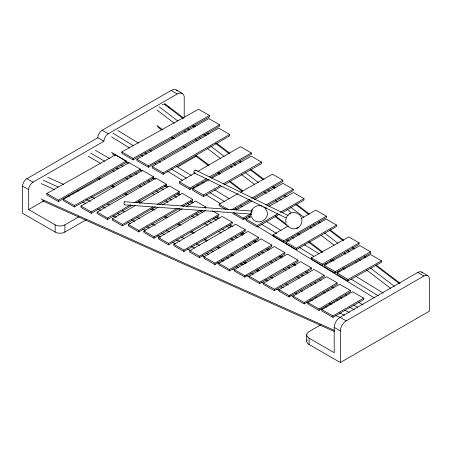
<?xml version="1.0" encoding="UTF-8"?>
<svg xmlns="http://www.w3.org/2000/svg" width="452" height="452" viewBox="0 0 452 452"><rect width="100%" height="100%" fill="white"/><g stroke="black" fill="none" stroke-linecap="round" stroke-linejoin="round"><path stroke-width="0.68" d="M250.979 214.271C250.402 207.83 258.403 203.101 263.669 207.005M251.436 212.779L252.001 209.751L251.38 211.383M290.596 213.293C286.969 214.677 284.867 219.135 286.082 222.819M297.111 228.074C300.738 226.689 302.84 222.231 301.62 218.548M304.202 303.913L304.202 302.507L337.152 282.799L326.666 276.748L293.133 296.111L293.133 297.518L304.202 303.913L337.152 284.206L337.152 282.799M214.937 264.584L214.937 263.177L258.482 237.385L248.063 231.367L203.954 256.832L203.954 258.239L214.937 264.584L258.482 238.792L258.482 237.385M319.027 310.405L319.027 308.998L350.34 290.416L339.678 284.263L307.925 302.591L307.925 303.998L319.027 310.405L350.34 291.822L350.34 290.416M86.242 219.751L64.902 232.074A6.899 3.983 0 0 1 55.15 232.074L22.6 213.282L22.6 186.134A6.096 3.52 -60 0 1 26.911 178.67L97.801 137.741A6.192 3.576 -60 0 1 102.18 130.261L171.15 90.44A10.08 5.819 -60 0 1 177.229 90.869M78.925 216.757L64.902 224.853A6.899 3.983 0 0 1 55.15 224.853L28.696 209.581L28.696 189.654A6.096 3.52 -60 0 1 33.007 182.19L103.898 141.261A6.192 3.576 -60 0 1 108.277 133.781L177.246 93.959A10.08 5.819 -60 0 1 184.218 96.468L184.218 117.045M28.696 209.581L43.946 200.778M46.833 193.49L58.421 200.185L126.238 161.031L126.238 162.437L58.421 201.592L46.833 194.897L46.833 193.49L115.469 154.816L126.238 161.031M136.933 159.234L148.386 165.844L219.565 124.752L219.565 126.159L148.386 167.251L136.933 160.641L136.933 159.234L208.926 118.61L219.565 124.752M80.981 205.999L142.549 170.449L153.46 176.749L153.46 178.156L91.197 213.299L80.981 207.406L80.981 205.999L91.197 211.892L153.46 176.749M152.183 166.517L218.7 128.114L229.684 134.459L229.684 135.866L163.172 174.269L152.183 167.924L152.183 166.517L163.172 172.862L229.684 134.459M132.38 205.163L107.536 219.508L97.135 213.502L97.135 212.095L155.912 178.161L166.308 184.167L166.308 185.574L136.617 202.716M177.692 166.952L196.592 156.042M97.135 212.095L107.536 218.101L130.56 204.807M134.193 202.711L166.308 184.167M155.465 206.83L122.469 225.881L112.508 220.13L112.508 218.723L135.724 205.315M139.391 203.197L169.33 185.913L179.297 191.665L179.297 193.072L159.742 204.36M207.615 179.359L190.015 189.433L179.472 183.348L179.472 181.941L195.343 172.777M197.784 171.37L240.509 146.697L251.323 152.94L251.323 154.347L210.655 177.625M112.508 218.723L122.469 224.474L153.025 206.835M157.302 204.366L179.297 191.665M179.359 208.491L138.804 231.904L128.379 225.887L128.379 224.48L158.042 207.355M162.279 204.909L182.252 193.371L192.682 199.394L192.682 200.801L182.992 206.389M128.379 224.48L138.804 230.497L176.941 208.479M181.179 206.033L192.682 199.394M202.106 210.457L154.019 238.221L143.877 232.368L143.877 230.961L182.224 208.818M186.484 206.361L195.614 201.089L205.762 206.943L205.762 208.349M143.877 230.961L154.019 236.814L200.281 210.107M204.541 207.649L205.762 206.943M212.282 210.711L218.802 214.474L218.802 215.881L168.641 244.843L158.567 239.023L158.567 237.616L205.705 210.4M158.567 237.616L168.641 243.436L218.802 214.474M231.401 209.886L249.555 199.405M251.374 198.36L282.845 180.19L282.845 181.597L253.188 198.716M173.867 244.306L222.169 216.418L232.215 222.214L232.215 223.621L183.907 251.51L173.867 245.713L173.867 244.306L183.907 250.103L232.215 222.214M233.82 209.897L250.77 200.112M233.82 212.683L243.221 218.113L250.538 213.886M265.787 205.084L293.224 189.241L293.224 190.648L267.612 205.434M232.644 213.412L243.221 219.519L251.758 214.587M189.761 250.674L235.633 224.192L245.261 229.752L245.261 231.158L199.388 257.64L189.761 252.08L189.761 250.674L199.388 256.233L245.261 229.752M279.116 214.417L257.261 227.034L246.142 220.616L246.142 219.209L257.261 225.627L277.901 213.711M280.33 212.31L304.004 198.643L304.004 200.05L282.15 212.666M218.921 263.352L261.194 238.95L271.788 245.063L271.788 246.476L229.52 270.878L218.921 264.759L218.921 263.352L229.52 269.471L271.788 245.063M301.162 218.559L315.807 210.107L326.389 216.214L326.389 217.621L283.67 242.283L273.087 236.176L273.087 234.769L288.342 225.96M273.087 234.769L283.67 240.876L326.389 216.214M234.373 269.635L274.358 246.549L284.879 252.623L284.879 254.03L244.894 277.116L234.373 271.042L234.373 269.635L244.894 275.709L284.879 252.623M286.026 242.238L326.158 219.067L336.531 225.056L336.531 226.463L296.399 249.634L286.026 243.645L286.026 242.238L296.399 248.227L336.531 225.056M249.182 276.178L287.427 254.092L297.924 260.154L297.924 261.561L259.68 283.641L249.182 277.584L249.182 276.178L259.68 282.234L297.924 260.154M263.556 283.048L300.563 261.68L311.343 267.906L311.343 269.313L274.336 290.676L263.556 284.455L263.556 283.048L274.336 289.269L311.343 267.906M311.377 257.866L322.276 264.154L359.131 242.877L359.131 244.283L322.276 265.567L311.377 259.273L311.377 257.866L348.825 236.927L359.131 242.877M278.94 289.709L314.027 269.448L324.18 275.313L324.18 276.72L289.099 296.975L278.94 291.116L278.94 289.709L289.099 295.568L324.18 275.313M321.824 309.558L352.656 291.755L363.719 298.139L363.719 299.546L332.881 317.349L321.824 310.965L321.824 309.558L332.881 315.942L363.719 298.139M320.66 324.886L309.095 331.565A8.108 4.684 0 0 0 309.095 338.186L309.095 344.475L340.367 362.532L429.4 311.129L429.4 279.166A7.763 4.486 -60 0 0 423.908 275.997L417.744 272.437L340.034 317.298A8.255 4.769 -60 0 0 334.197 327.412L334.197 352.679L309.095 338.186M340.367 362.532L340.367 330.971A8.255 4.769 -60 0 1 346.204 320.863L423.908 275.997M179.472 181.941L190.015 188.026L206.406 178.647M209.44 176.913L251.323 152.94M236.283 209.931L252.052 200.948M254.476 199.564L282.98 183.326L293.224 189.241M221.796 186.167L203.473 196.569L192.682 190.337L192.682 188.812L203.473 195.038L220.576 185.331M223.022 183.947L261.505 162.104L261.505 163.63L224.243 184.778M225.921 209.53L219.203 205.654L219.203 204.247L238.181 193.535M240.628 192.156L272.46 174.189L282.845 180.19M121.825 151.945L133.103 158.454L209.525 115.509L209.525 116.915L133.103 159.861L121.825 153.352L121.825 151.945L198.631 109.22L209.525 115.509M246.142 219.209L251.674 216.096M265.2 208.485L266.431 207.79M268.889 206.406L293.484 192.563L304.004 198.643M192.682 188.812L209.327 179.534M211.79 178.161L251.244 156.177L261.505 162.104M324.31 265.386L335.13 271.629L370.583 251.86L370.583 253.267L335.13 273.036L324.31 266.793L324.31 265.386L359.815 245.645L370.583 251.86M63.359 199.23L129.108 162.686L140.29 169.144L140.29 170.551L74.297 206.954L63.359 200.637L63.359 199.23L74.297 205.547L140.29 169.144M337.158 272.963L347.967 279.46L381.516 260.855L381.516 262.262L347.967 280.867L337.158 274.37L337.158 272.963L370.567 254.527L381.516 260.855M287.947 226.294C290.218 228.639 294.049 229.627 297.037 228.107M289.472 213.807L290.67 213.265M296.263 228.458L298.235 227.565M162.251 104.796L163.46 104.271M292.427 212.649L294.54 212.559L297.631 213.446M124.582 201.756L252.165 211.084M124.385 204.841L251.261 214.118M47.629 177.269L63.715 184.472M77.224 190.524L78.512 191.1M91.377 196.863L94.592 198.304M107.463 204.067L109.39 204.931M122.26 210.694L124.831 211.841M137.058 217.316L139.628 218.469M151.849 223.943L155.07 225.384M166.647 230.571L169.223 231.723M181.444 237.198L184.02 238.351M196.241 243.826L199.462 245.266M211.039 250.453L213.615 251.606M226.48 257.363L228.407 258.228M240.633 263.702L243.204 264.855M256.075 270.618L258.002 271.482M270.228 276.957L272.799 278.11M285.67 283.873L288.24 285.026M300.461 290.5L302.394 291.365M315.259 297.122L316.547 297.698M329.412 303.462L331.344 304.326M344.853 310.377L349.356 312.394M43.46 180.376L58.257 187.004M72.41 193.343L73.693 193.919M86.564 199.682L90.423 201.411M102.644 206.88L105.22 208.033M117.441 213.508L120.017 214.66M131.594 219.847L134.815 221.288M147.036 226.763L149.612 227.915M161.833 233.39L164.404 234.543M176.63 240.018L179.845 241.458M191.428 246.639L194.642 248.08M206.225 253.267L208.796 254.419M221.661 260.182L223.593 261.047M236.458 266.81L238.39 267.674M250.611 273.149L253.188 274.302M265.409 279.777L267.985 280.929M280.85 286.687L283.427 287.839M295.003 293.026L296.936 293.89M310.445 299.942L312.377 300.806M325.242 306.569L326.53 307.145M339.395 312.908L344.543 315.213M41.126 183.597L54.635 189.648M68.145 195.699L69.433 196.275M82.298 202.038L86.157 203.767M97.739 208.948L100.954 210.389M113.181 215.864L116.396 217.305M127.978 222.491L130.549 223.644M142.77 229.119L145.346 230.271M157.567 235.746L160.788 237.187M172.365 242.374L175.585 243.814M187.162 248.995L191.021 250.724M201.959 255.623L204.536 256.776M217.401 262.539L219.333 263.403M232.198 269.166L234.769 270.319M246.351 275.505L249.566 276.946M261.149 282.133L263.719 283.285M276.59 289.048L279.161 290.201M290.743 295.382L293.314 296.535M306.179 302.298L308.111 303.162M320.976 308.925L322.265 309.501M335.774 315.552L340.277 317.57M41.126 199.033L334.491 330.412M42.33 200.716L334.407 331.519M195.665 170.144L288.144 215.502M194.236 172.884L262.007 206.129M263.906 207.061L286.076 217.937M176.24 89.971L182.337 93.491M171.15 90.44L177.246 93.959M193.806 125.328L195.603 126.362M206.988 132.939L208.79 133.973M421.626 272.053L427.79 275.613M102.18 130.261L108.277 133.781M219.203 204.247L228.362 209.53M97.801 137.741L103.898 141.261M363.397 299.36L363.719 299.546M95.44 150.369L109.491 158.482M121.102 165.183L122.933 166.24M135.154 173.297L136.984 174.353M147.979 180.704L149.815 181.76M160.81 188.111L163.257 189.524M174.252 195.869L176.692 197.281M187.083 203.276L190.134 205.038M200.518 211.039L202.965 212.446M213.35 218.446L216.406 220.209M226.791 226.203L229.848 227.966M240.232 233.961L242.673 235.373M253.058 241.368L254.894 242.43M266.499 249.131L268.335 250.188M279.33 256.538L281.771 257.951M292.772 264.296L295.212 265.708M305.597 271.703L308.044 273.115M319.039 279.466L320.875 280.522M331.87 286.873L333.7 287.93M345.311 294.631L346.531 295.337M358.137 302.038L363.024 304.857M90.626 153.149L104.678 161.262M116.288 167.963L118.119 169.02M129.73 175.726L131.56 176.783M143.776 183.834L145.002 184.54M155.996 190.891L158.443 192.303M169.438 198.648L171.879 200.061M195.705 213.819L198.151 215.225M208.536 221.226L211.592 222.989M221.977 228.983L225.028 230.746M235.419 236.741L237.249 237.803M248.244 244.148L250.69 245.56M261.685 251.911L263.522 252.967M275.127 259.668L276.957 260.725M287.958 267.075L289.788 268.132M301.394 274.839L303.23 275.895M314.225 282.24L316.061 283.302M327.666 290.003L328.886 290.709M339.887 297.054L341.718 298.117M353.933 305.168L357.6 307.287M88.067 156.172L100.287 163.228M112.503 170.28L114.339 171.342M125.944 178.043L127.775 179.099M139.385 185.8L141.216 186.862M152.217 193.207L154.657 194.62M165.652 200.97L168.099 202.377M179.094 208.728L180.93 209.784M191.925 216.135L194.366 217.548M204.756 223.542L207.807 225.305M218.192 231.3L221.248 233.062M231.023 238.707L233.469 240.119M244.464 246.47L246.295 247.526M257.906 254.227L259.736 255.284M270.731 261.635L272.567 262.691M283.562 269.042L286.009 270.454M297.004 276.799L299.444 278.212M310.445 284.562L311.665 285.268M323.27 291.969L325.107 293.026M336.712 299.727L337.932 300.433M349.543 307.134L354.43 309.959M99.061 177.958L100.287 178.664M112.503 185.721L114.339 186.778M125.944 193.479L127.775 194.541M138.775 200.886L141.216 202.298M152.217 208.649L154.657 210.056M165.652 216.406L167.489 217.463M178.483 223.813L180.93 225.226M191.315 231.221L194.366 232.983M204.756 238.978L207.807 240.741M218.192 246.741L220.028 247.798M231.023 254.148L233.469 255.555M244.464 261.906L246.295 262.962M257.906 269.663L259.126 270.369M340.034 317.298L346.204 320.863M97.881 178.342L99.717 179.399M111.322 186.1L113.768 187.512M124.763 193.857L126.594 194.919M138.205 201.62L140.645 203.027M151.03 209.027L152.866 210.084M164.471 216.785L166.308 217.841M177.913 224.542L179.743 225.604M190.744 231.949L193.185 233.362M204.18 239.713L206.626 241.125M217.011 247.12L218.847 248.176M231.062 255.233L232.283 255.934M243.283 262.284L245.724 263.697M256.719 270.047L257.945 270.748M307.925 302.591L319.027 308.998M293.133 296.111L304.202 302.507M334.197 327.412L340.367 330.971M203.954 256.832L214.937 263.177M26.911 178.67L33.007 182.19M22.6 186.134L28.696 189.654M117.91 130.509L138.368 143.047M149.804 150.047L151.606 151.154M163.641 158.528L164.844 159.268M176.28 166.268L191.32 175.489M202.151 182.122L203.355 182.862M214.79 189.863L229.232 198.71M240.662 205.716L242.47 206.824M266.539 221.57L280.98 230.418M291.811 237.051L293.614 238.159M304.445 244.792L318.886 253.64M330.322 260.646L331.525 261.386M342.955 268.386L344.158 269.126M356.193 276.5L383.273 293.088M112.955 133.204L133.413 145.742M144.849 152.742L146.651 153.849M158.686 161.223L160.494 162.33M171.325 168.963L186.365 178.184M197.196 184.817L198.4 185.557M209.835 192.558L224.277 201.406M235.707 208.412L237.515 209.519M248.346 216.152L250.148 217.259M261.584 224.265L276.624 233.481M286.856 239.746L289.263 241.221M299.49 247.487L313.931 256.335M325.367 263.341L326.57 264.081M338 271.081L339.203 271.822M351.238 279.195L378.318 295.783M111.548 136.916L129.6 147.979M141.035 154.98L142.838 156.087M154.872 163.46L156.076 164.2M167.511 171.201L182.557 180.421M193.388 187.055L194.592 187.795M206.022 194.795L220.463 203.643M244.532 218.389L246.34 219.497M257.77 226.503L374.505 298.021M111.548 152.358L129.001 163.048M139.832 169.681L142.239 171.155M153.07 177.794L155.477 179.269M165.703 185.535L168.11 187.009M178.342 193.275L180.749 194.75M191.58 201.389L193.388 202.49M216.853 216.87L219.26 218.344M230.091 224.983L232.497 226.458M242.73 232.723L244.532 233.831M255.363 240.464L257.171 241.571M268.002 248.204L269.804 249.312M280.635 255.945L282.443 257.052M293.873 264.058L295.681 265.166M112.22 153.804L115.226 155.646M126.057 162.285L127.865 163.387M151.934 178.133L153.737 179.241M164.568 185.879L166.974 187.354M177.207 193.62L179.613 195.094M190.445 201.728L192.247 202.835M215.717 217.214L218.124 218.689M228.955 225.322L231.362 226.797M241.588 233.062L243.396 234.17M254.227 240.809L256.03 241.91M165.392 104.096L183.885 118.209M193.411 125.481L195.089 126.763M205.174 134.464L206.298 135.317M216.943 143.448L229.831 153.284M239.916 160.985L241.035 161.839M251.12 169.54L264.008 179.376M273.533 186.648L275.212 187.93M284.737 195.202L286.98 196.914M296.506 204.185L309.394 214.022M319.479 221.723L320.598 222.576M330.124 229.848L343.571 240.114M353.097 247.385L354.775 248.668M364.301 255.939L365.984 257.222M376.07 264.923L400.161 283.314M168.545 107.13L169.664 107.983M183.111 118.548L164.065 104.005A2.107 1.373 -52.6 0 1 165.743 104.988M192.637 125.82L194.32 127.102M203.846 134.374L205.524 135.656M215.61 143.357L229.057 153.623M239.142 161.319L240.826 162.601M250.351 169.873L263.233 179.715M272.759 186.987L274.443 188.269M283.969 195.541L285.647 196.823M295.732 204.519L308.62 214.361M318.705 222.056L319.824 222.915M329.35 230.187L343.362 240.876M352.323 247.724L354.006 249.007M364.092 256.702L365.21 257.561M375.296 265.256L399.387 283.653M159.194 106.802L177.681 120.921M187.766 128.617L189.45 129.899M199.535 137.6L200.654 138.453M210.739 146.154L224.186 156.42M233.712 163.692L235.955 165.404M244.916 172.246L258.369 182.512M267.889 189.783L269.573 191.066M279.099 198.338L281.336 200.05M290.862 207.321L303.75 217.158M313.276 224.429L314.959 225.712M324.479 232.983L337.932 243.249M347.452 250.521L349.136 251.804M358.662 259.075L360.34 260.358M370.425 268.059L394.523 286.449M156.991 110.017L174.365 123.277M184.45 130.973L186.128 132.255M195.654 139.527L197.338 140.809M207.423 148.51L220.31 158.347M230.396 166.048L232.074 167.33M241.6 174.602L254.487 184.439M264.013 191.71L266.251 193.422M275.217 200.264L277.46 201.976M286.986 209.248L292.026 213.095M309.959 226.785L311.637 228.068M321.163 235.339L334.051 245.176M344.136 252.877L345.814 254.16M355.34 261.431L356.464 262.284M366.549 269.985L390.641 288.376M156.991 125.453L162.596 129.73M172.681 137.431L174.365 138.713M184.45 146.414L186.128 147.697M196.213 155.392L209.101 165.234M218.627 172.506L220.31 173.788M229.831 181.06L242.718 190.897M264.013 207.152L265.691 208.434M275.217 215.706L286.986 224.684M298.749 233.667L299.868 234.526M309.394 241.797L322.841 252.058M332.367 259.329L334.051 260.618M343.576 267.889L344.695 268.742M157.511 126.786L161.432 129.78M171.517 137.481L173.201 138.764M183.286 146.465L184.964 147.747M195.049 155.443L207.937 165.285M218.022 172.98L219.706 174.263M229.232 181.534L242.119 191.377M275.172 216.61L288.06 226.446M297.586 233.718L299.269 235M308.23 241.848L322.242 252.538M331.768 259.81L333.446 261.092M298.546 214.045L299.761 215.079L301.354 217.474M265.618 208.88C272.703 218.401 256.516 227.848 251.668 217.09M347.967 279.46L347.967 280.867M335.13 271.629L335.13 273.036M332.881 315.942L332.881 317.349M322.276 264.154L322.276 265.567M306.716 334.875L306.716 341.164M296.399 248.227L296.399 249.634M289.099 295.568L289.099 296.975M283.67 240.876L283.67 242.283M274.336 289.269L274.336 290.676M259.68 282.234L259.68 283.641M257.261 225.627L257.261 227.034M244.894 275.709L244.894 277.116M243.221 218.113L243.221 219.519M229.52 269.471L229.52 270.878M203.473 195.038L203.473 196.569M199.388 256.233L199.388 257.64M190.015 188.026L190.015 189.433M183.907 250.103L183.907 251.51M168.641 243.436L168.641 244.843M163.172 172.862L163.172 174.269M154.019 236.814L154.019 238.221M148.386 165.844L148.386 167.251M138.804 230.497L138.804 231.904M133.103 158.454L133.103 159.861M122.469 224.474L122.469 225.881M107.536 218.101L107.536 219.508M91.197 211.892L91.197 213.299M74.297 205.547L74.297 206.954M64.902 224.853L64.902 232.074M58.421 200.185L58.421 201.592M55.15 224.853L55.15 232.074M309.095 344.475A8.108 4.684 0 0 1 306.993 339.955M417.744 272.437A7.763 4.486 -60 0 1 422.496 272.861M194.473 172.963A1.548 0.96 -63.9 0 1 194.219 170.862A1.548 0.96 -63.9 0 1 195.987 170.562M124.611 204.626A1.548 0.429 -85.8 0 1 124.046 203.513A1.548 0.429 -85.8 0 1 124.69 201.807"/></g></svg>
